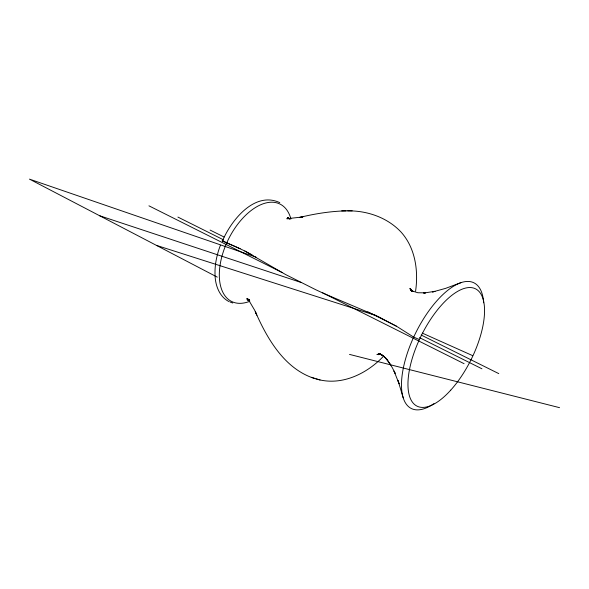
<?xml version="1.0" encoding="UTF-8"?>
<svg xmlns="http://www.w3.org/2000/svg" width="589" height="589" viewBox="0 0 589 589"><rect width="100%" height="100%" fill="white"/><g stroke="black" fill="none" stroke-linecap="round" stroke-linejoin="round"><path stroke-width="0.88" d="M240.179 248.786C234.407 245.893 228.26 243.794 222.554 240.761C230.998 220.735 254.455 190.762 279.782 202.638M415.584 291.172C418.536 270.712 415.333 247.991 401.109 232.132C387.562 217.621 367.352 210.597 347.753 210.855M220.419 245.208C216.877 254.603 214.676 264.616 215.029 274.695M383.572 356.183C367.529 373.043 343.74 385.177 320.07 379.964C286.806 372.646 267.951 340.501 255.339 311.691L256.156 313.812M222.34 240.57L222.929 240.695M380.067 353.974L378.491 354.696L380.376 353.834M460.863 282.698L445.586 288.374L432.495 291.997L435.006 291.327L423.653 293.057L425.648 292.851L417.888 292.748L412.079 290.951L413.39 291.592L410.658 289.803L411.895 290.745L409.819 288.522L411.947 291.415L410.614 288.912L411.461 290.922M380.295 353.768L376.923 354.549L379.78 354.099L378.057 354.114L381.054 354.423L379.544 354.173L382.607 355.263L381.23 354.755L384.315 356.617L383.019 355.815L386.067 358.429L384.867 357.295L390.765 364.716M352.178 210.847C334.449 210.59 316.713 213.284 299.521 217.459L302.901 216.929L286.791 218.725L289.464 218.696M341.694 210.869L345.993 210.862M248.963 300.051L247.262 299.963L249.493 300.169M288.654 218.541L290.281 218.799M249.478 300.081L247.962 299.764L249.383 300.25M349.505 354.401L559.55 407.669M311.294 377.313L315.005 378.44M316.418 378.852L320.07 379.964M156.438 245.377L376.275 315.594M99.615 215.729L301.016 282.448M255.994 257.084L29.45 179.122L217.289 277.132M224.24 241.571L222.149 240.842L240.15 248.779A19.746 1.215 24.1 0 1 245.311 251.267L285.731 274.614L315.645 289.67A41.296 2.621 24.4 0 0 324.34 293.69L378.167 316.543L397.185 326.667L413.684 337.107L419.412 339.551M230.049 302.017L232.743 303.004M290.105 218.946L287.925 218.107L289.265 218.784M422.284 333.102L472.717 355.668M210.118 230.078L224.056 237.006M421.201 335.045L498.773 373.617M177.915 217.083L223.113 239.635M367.727 311.802L396.493 326.159M419.493 337.637L481.949 368.802M244.796 251.01L252.063 254.875M148.943 205.833L282.249 272.604M322.566 292.799L464.095 363.693M229.128 301.656C219.454 296.922 215.405 285.555 215.037 275.402M248.698 299.934L246.681 298.756L249.331 300.397L247.439 298.822L249.795 301.089L248.057 299.065L254.684 310.27L256.907 315.284M289.309 218.703L287.432 217.422L289.346 218.828M387.842 360.63L386.737 359.106L392.399 367.838L395.131 373.316L394.019 371.033L399.092 383.837L398.076 380.612L403.2 397.803M433.938 403.634A70.209 29.789 -63.5 0 1 401.764 378.675A70.209 29.789 -63.5 0 1 443.524 293.977A70.209 29.789 -63.5 0 1 483.65 302.805M249.633 301.354A54.379 30.54 -63.6 0 1 219.314 273.966A54.379 30.54 -63.6 0 1 251.061 210.567A54.379 30.54 -63.6 0 1 290.907 218.931M450.71 390.168A65.541 27.639 -63.5 0 0 476.987 289.7A65.541 27.639 -63.5 0 0 411.085 362.559A65.541 27.639 -63.5 0 0 450.71 390.168"/></g></svg>
